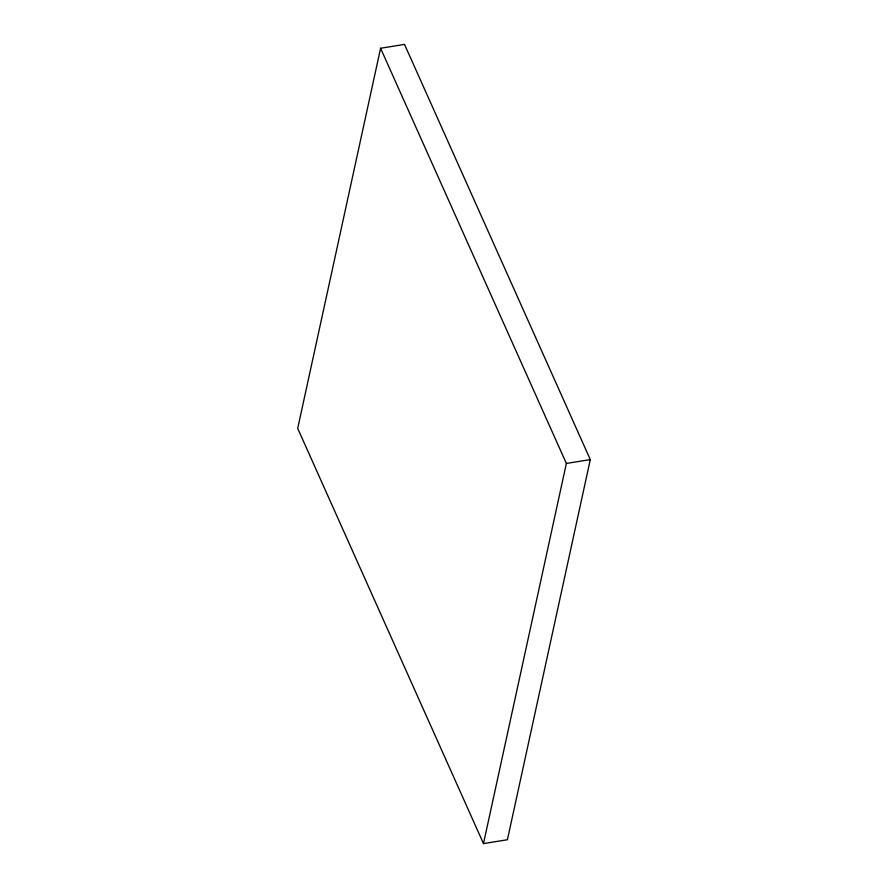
<?xml version="1.0" encoding="UTF-8"?>
<svg xmlns="http://www.w3.org/2000/svg" width="888" height="888" viewBox="0 0 888 888"><rect width="100%" height="100%" fill="white"/><g stroke="black" fill="none" stroke-linecap="round" stroke-linejoin="round"><path stroke-width="1.33" d="M380.586 48.263L297.702 428.405L483.483 843.6L507.414 839.737L590.298 459.596L404.517 44.4L380.586 48.263L566.366 463.447L483.483 843.6M566.366 463.447L590.298 459.596"/></g></svg>
